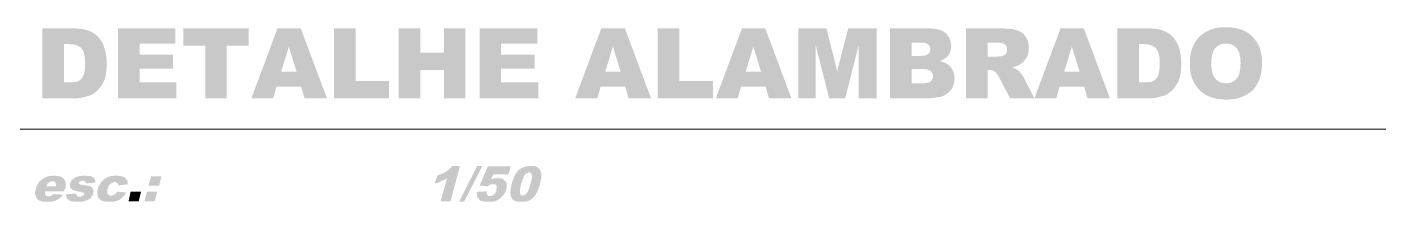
# Model space of a CAD drawing. Header units: millimetres. Extents: x 2928 to 3112, y 1220 to 1280.
# Drawn here: x 3053.01 to 3060.33, y 1258.41 to 1259.35 of the extents above; entities that cross this region are included whole.
import ezdxf

# ---------------------------------------------------------------- set-up
doc = ezdxf.new("R2010")
doc.units = ezdxf.units.MM

msp = doc.modelspace()

# ---------------------------------------------------------------- hatches: boundary and pattern name
at = {"true_color": 0x000007}
h = msp.add_hatch(color=7, dxfattribs=at)
edge = h.paths.add_edge_path()
edge.add_line((3053.09532, 1259.34222), (3053.26734, 1259.34222))
edge.add_spline(control_points=[(3053.26734, 1259.34222), (3053.30207, 1259.34222), (3053.32854, 1259.33726), (3053.35004, 1259.32733), (3053.35004, 1259.32733), (3053.37154, 1259.31906), (3053.38808, 1259.30583), (3053.40131, 1259.28929), (3053.40131, 1259.28929), (3053.4162, 1259.2711), (3053.42612, 1259.25125), (3053.43108, 1259.22809), (3053.43108, 1259.22809), (3053.4377, 1259.20494), (3053.44101, 1259.18178), (3053.44101, 1259.15532), (3053.44101, 1259.15532), (3053.44101, 1259.11562), (3053.43605, 1259.0842), (3053.42778, 1259.0627), (3053.42778, 1259.0627), (3053.41785, 1259.04119), (3053.40462, 1259.023), (3053.38973, 1259.00811), (3053.38973, 1259.00811), (3053.37319, 1258.99157), (3053.355, 1258.98165), (3053.33681, 1258.97834), (3053.33681, 1258.97834), (3053.312, 1258.97007), (3053.28884, 1258.96676), (3053.26734, 1258.96676)], knot_values=[0, 0, 0, 0, 0.03125, 0.03125, 0.03125, 0.03125, 0.0625, 0.0625, 0.0625, 0.0625, 0.09375, 0.09375, 0.09375, 0.09375, 0.125, 0.125, 0.125, 0.125, 0.15625, 0.15625, 0.15625, 0.15625, 0.1875, 0.1875, 0.1875, 0.1875, 0.21875, 0.21875, 0.21875, 0.21875, 1, 1, 1, 1], degree=3, periodic=0)
edge.add_line((3053.26734, 1258.96676), (3053.09532, 1258.96676))
edge.add_line((3053.09532, 1258.96676), (3053.09532, 1259.34222))
edge = h.paths.add_edge_path()
edge.add_line((3053.2111, 1259.25787), (3053.2111, 1259.05277))
edge.add_line((3053.2111, 1259.05277), (3053.24088, 1259.05277))
edge.add_spline(control_points=[(3053.24088, 1259.05277), (3053.26403, 1259.05277), (3053.28223, 1259.05443), (3053.29215, 1259.06104), (3053.29215, 1259.06104), (3053.30207, 1259.066), (3053.31034, 1259.07593), (3053.31531, 1259.08916), (3053.31531, 1259.08916), (3053.32192, 1259.10239), (3053.32523, 1259.12389), (3053.32523, 1259.15366), (3053.32523, 1259.15366), (3053.32523, 1259.19336), (3053.31861, 1259.21982), (3053.30538, 1259.23471), (3053.30538, 1259.23471), (3053.29215, 1259.2496), (3053.27065, 1259.25787), (3053.24088, 1259.25787)], knot_values=[0, 0, 0, 0, 0.05, 0.05, 0.05, 0.05, 0.1, 0.1, 0.1, 0.1, 0.15, 0.15, 0.15, 0.15, 0.2, 0.2, 0.2, 0.2, 1, 1, 1, 1], degree=3, periodic=0)
edge.add_line((3053.24088, 1259.25787), (3053.2111, 1259.25787))
h.paths.add_polyline_path([(3053.50221, 1259.34222), (3053.8115, 1259.34222), (3053.8115, 1259.26117), (3053.61798, 1259.26117), (3053.61798, 1259.20163), (3053.79827, 1259.20163), (3053.79827, 1259.12555), (3053.61798, 1259.12555), (3053.61798, 1259.05277), (3053.81646, 1259.05277), (3053.81646, 1258.96676), (3053.50221, 1258.96676)])
h.paths.add_polyline_path([(3053.85285, 1259.34222), (3054.20515, 1259.34222), (3054.20515, 1259.2496), (3054.08772, 1259.2496), (3054.08772, 1258.96676), (3053.97194, 1258.96676), (3053.97194, 1259.2496), (3053.85285, 1259.2496)])
h.paths.add_polyline_path([(3054.48798, 1259.02962), (3054.35566, 1259.02962), (3054.33747, 1258.96676), (3054.22004, 1258.96676), (3054.36063, 1259.34222), (3054.48633, 1259.34222), (3054.62692, 1258.96676), (3054.50618, 1258.96676)])
h.paths.add_polyline_path([(3054.46317, 1259.11066), (3054.42182, 1259.24463), (3054.38047, 1259.11066)])
h.paths.add_polyline_path([(3054.66496, 1259.34222), (3054.78074, 1259.34222), (3054.78074, 1259.05939), (3054.96102, 1259.05939), (3054.96102, 1258.96676), (3054.66496, 1258.96676)])
h.paths.add_polyline_path([(3055.01395, 1259.34222), (3055.12973, 1259.34222), (3055.12973, 1259.21155), (3055.25709, 1259.21155), (3055.25709, 1259.34222), (3055.37287, 1259.34222), (3055.37287, 1258.96676), (3055.25709, 1258.96676), (3055.25709, 1259.11893), (3055.12973, 1259.11893), (3055.12973, 1258.96676), (3055.01395, 1258.96676)])
h.paths.add_polyline_path([(3055.44895, 1259.34222), (3055.7599, 1259.34222), (3055.7599, 1259.26117), (3055.56473, 1259.26117), (3055.56473, 1259.20163), (3055.74501, 1259.20163), (3055.74501, 1259.12555), (3055.56473, 1259.12555), (3055.56473, 1259.05277), (3055.76486, 1259.05277), (3055.76486, 1258.96676), (3055.44895, 1258.96676)])
h.paths.add_polyline_path([(3056.23294, 1259.02962), (3056.10062, 1259.02962), (3056.08243, 1258.96676), (3055.96334, 1258.96676), (3056.10393, 1259.34222), (3056.23129, 1259.34222), (3056.37188, 1258.96676), (3056.25113, 1258.96676)])
h.paths.add_polyline_path([(3056.20813, 1259.11066), (3056.16678, 1259.24463), (3056.12543, 1259.11066)])
h.paths.add_polyline_path([(3056.40826, 1259.34222), (3056.52404, 1259.34222), (3056.52404, 1259.05939), (3056.70598, 1259.05939), (3056.70598, 1258.96676), (3056.40826, 1258.96676)])
h.paths.add_polyline_path([(3056.98881, 1259.02962), (3056.85649, 1259.02962), (3056.8383, 1258.96676), (3056.72087, 1258.96676), (3056.86146, 1259.34222), (3056.98716, 1259.34222), (3057.12775, 1258.96676), (3057.00701, 1258.96676)])
h.paths.add_polyline_path([(3056.964, 1259.11066), (3056.92265, 1259.24463), (3056.8813, 1259.11066)])
h.paths.add_polyline_path([(3057.16414, 1259.34222), (3057.3163, 1259.34222), (3057.37419, 1259.11397), (3057.43374, 1259.34222), (3057.5859, 1259.34222), (3057.5859, 1258.96676), (3057.48997, 1258.96676), (3057.48997, 1259.2529), (3057.4172, 1258.96676), (3057.33119, 1258.96676), (3057.25841, 1259.2529), (3057.25841, 1258.96676), (3057.16414, 1258.96676)])
edge = h.paths.add_edge_path()
edge.add_line((3057.65868, 1259.34222), (3057.87535, 1259.34222))
edge.add_spline(control_points=[(3057.87535, 1259.34222), (3057.91174, 1259.34222), (3057.93986, 1259.3323), (3057.9597, 1259.31576), (3057.9597, 1259.31576), (3057.9779, 1259.29756), (3057.98782, 1259.27441), (3057.98782, 1259.24794), (3057.98782, 1259.24794), (3057.98782, 1259.22644), (3057.98121, 1259.20825), (3057.96797, 1259.19171), (3057.96797, 1259.19171), (3057.95805, 1259.18178), (3057.94482, 1259.17351), (3057.92662, 1259.1669), (3057.92662, 1259.1669), (3057.95474, 1259.16028), (3057.97459, 1259.1487), (3057.98617, 1259.13382), (3057.98617, 1259.13382), (3057.9994, 1259.11728), (3058.00602, 1259.09743), (3058.00602, 1259.07427), (3058.00602, 1259.07427), (3058.00602, 1259.05443), (3058.00105, 1259.03623), (3057.99278, 1259.02135), (3057.99278, 1259.02135), (3057.98286, 1259.00646), (3057.97128, 1258.99323), (3057.95474, 1258.98496), (3057.95474, 1258.98496), (3057.94482, 1258.97834), (3057.92993, 1258.97503), (3057.91174, 1258.97173), (3057.91174, 1258.97173), (3057.88527, 1258.96842), (3057.86708, 1258.96676), (3057.85881, 1258.96676)], knot_values=[0, 0, 0, 0, 0.025, 0.025, 0.025, 0.025, 0.05, 0.05, 0.05, 0.05, 0.075, 0.075, 0.075, 0.075, 0.1, 0.1, 0.1, 0.1, 0.125, 0.125, 0.125, 0.125, 0.15, 0.15, 0.15, 0.15, 0.175, 0.175, 0.175, 0.175, 0.2, 0.2, 0.2, 0.2, 0.225, 0.225, 0.225, 0.225, 1, 1, 1, 1], degree=3, periodic=0)
edge.add_line((3057.85881, 1258.96676), (3057.65868, 1258.96676))
edge.add_line((3057.65868, 1258.96676), (3057.65868, 1259.34222))
edge = h.paths.add_edge_path()
edge.add_line((3057.77611, 1259.19501), (3057.82573, 1259.19501))
edge.add_spline(control_points=[(3057.82573, 1259.19501), (3057.84393, 1259.19501), (3057.85716, 1259.19832), (3057.86377, 1259.20494), (3057.86377, 1259.20494), (3057.87204, 1259.2099), (3057.87535, 1259.21982), (3057.87535, 1259.2314), (3057.87535, 1259.2314), (3057.87535, 1259.24298), (3057.87204, 1259.25125), (3057.86377, 1259.25621), (3057.86377, 1259.25621), (3057.85716, 1259.26283), (3057.84558, 1259.26614), (3057.82739, 1259.26614)], knot_values=[0, 0, 0, 0, 0.0625, 0.0625, 0.0625, 0.0625, 0.125, 0.125, 0.125, 0.125, 0.1875, 0.1875, 0.1875, 0.1875, 1, 1, 1, 1], degree=3, periodic=0)
edge.add_line((3057.82739, 1259.26614), (3057.77611, 1259.26614))
edge.add_line((3057.77611, 1259.26614), (3057.77611, 1259.19501))
edge = h.paths.add_edge_path()
edge.add_line((3057.77611, 1259.04781), (3057.83566, 1259.04781))
edge.add_spline(control_points=[(3057.83566, 1259.04781), (3057.8555, 1259.04781), (3057.86873, 1259.05112), (3057.877, 1259.05773), (3057.877, 1259.05773), (3057.88527, 1259.066), (3057.89024, 1259.07427), (3057.89024, 1259.0875), (3057.89024, 1259.0875), (3057.89024, 1259.09743), (3057.88527, 1259.10735), (3057.877, 1259.11397), (3057.877, 1259.11397), (3057.86873, 1259.12058), (3057.8555, 1259.12389), (3057.83566, 1259.12389)], knot_values=[0, 0, 0, 0, 0.0625, 0.0625, 0.0625, 0.0625, 0.125, 0.125, 0.125, 0.125, 0.1875, 0.1875, 0.1875, 0.1875, 1, 1, 1, 1], degree=3, periodic=0)
edge.add_line((3057.83566, 1259.12389), (3057.77611, 1259.12389))
edge.add_line((3057.77611, 1259.12389), (3057.77611, 1259.04781))
edge = h.paths.add_edge_path()
edge.add_line((3058.06721, 1258.96676), (3058.06721, 1259.34222))
edge.add_line((3058.06721, 1259.34222), (3058.26073, 1259.34222))
edge.add_spline(control_points=[(3058.26073, 1259.34222), (3058.29712, 1259.34222), (3058.32358, 1259.33891), (3058.34343, 1259.3323), (3058.34343, 1259.3323), (3058.36162, 1259.32733), (3058.37651, 1259.31576), (3058.38809, 1259.29922), (3058.38809, 1259.29922), (3058.39967, 1259.28268), (3058.40628, 1259.26117), (3058.40628, 1259.23802), (3058.40628, 1259.23802), (3058.40628, 1259.21652), (3058.40132, 1259.19998), (3058.39305, 1259.18344), (3058.39305, 1259.18344), (3058.38313, 1259.16855), (3058.37155, 1259.15697), (3058.35666, 1259.14705), (3058.35666, 1259.14705), (3058.34674, 1259.14209), (3058.33185, 1259.13712), (3058.31531, 1259.13216), (3058.31531, 1259.13216), (3058.32854, 1259.12885), (3058.33847, 1259.12389), (3058.34508, 1259.11893), (3058.34508, 1259.11893), (3058.35005, 1259.11562), (3058.35666, 1259.10901), (3058.36493, 1259.09908), (3058.36493, 1259.09908), (3058.37155, 1259.08916), (3058.37816, 1259.08089), (3058.37982, 1259.07593)], knot_values=[0, 0, 0, 0, 0.0277778, 0.0277778, 0.0277778, 0.0277778, 0.0555556, 0.0555556, 0.0555556, 0.0555556, 0.0833333, 0.0833333, 0.0833333, 0.0833333, 0.1111111, 0.1111111, 0.1111111, 0.1111111, 0.1388889, 0.1388889, 0.1388889, 0.1388889, 0.1666667, 0.1666667, 0.1666667, 0.1666667, 0.1944444, 0.1944444, 0.1944444, 0.1944444, 0.2222222, 0.2222222, 0.2222222, 0.2222222, 1, 1, 1, 1], degree=3, periodic=0)
edge.add_line((3058.37982, 1259.07593), (3058.43605, 1258.96676))
edge.add_line((3058.43605, 1258.96676), (3058.30539, 1258.96676))
edge.add_line((3058.30539, 1258.96676), (3058.24419, 1259.08254))
edge.add_spline(control_points=[(3058.24419, 1259.08254), (3058.23592, 1259.09743), (3058.2293, 1259.1057), (3058.22269, 1259.11066), (3058.22269, 1259.11066), (3058.21442, 1259.11728), (3058.20449, 1259.11893), (3058.19457, 1259.11893)], knot_values=[0, 0, 0, 0, 0.125, 0.125, 0.125, 0.125, 1, 1, 1, 1], degree=3, periodic=0)
edge.add_line((3058.19457, 1259.11893), (3058.18465, 1259.11893))
edge.add_line((3058.18465, 1259.11893), (3058.18465, 1258.96676))
edge.add_line((3058.18465, 1258.96676), (3058.06721, 1258.96676))
edge = h.paths.add_edge_path()
edge.add_line((3058.18465, 1259.19005), (3058.23261, 1259.19005))
edge.add_spline(control_points=[(3058.23261, 1259.19005), (3058.23757, 1259.19005), (3058.24915, 1259.19171), (3058.26404, 1259.19501), (3058.26404, 1259.19501), (3058.27065, 1259.19667), (3058.27727, 1259.19998), (3058.28223, 1259.20659), (3058.28223, 1259.20659), (3058.28719, 1259.21321), (3058.28885, 1259.21982), (3058.28885, 1259.22809), (3058.28885, 1259.22809), (3058.28885, 1259.24133), (3058.28554, 1259.2496), (3058.27892, 1259.25621), (3058.27892, 1259.25621), (3058.27065, 1259.26283), (3058.25577, 1259.26614), (3058.23427, 1259.26614)], knot_values=[0, 0, 0, 0, 0.05, 0.05, 0.05, 0.05, 0.1, 0.1, 0.1, 0.1, 0.15, 0.15, 0.15, 0.15, 0.2, 0.2, 0.2, 0.2, 1, 1, 1, 1], degree=3, periodic=0)
edge.add_line((3058.23427, 1259.26614), (3058.18465, 1259.26614))
edge.add_line((3058.18465, 1259.26614), (3058.18465, 1259.19005))
h.paths.add_polyline_path([(3058.704, 1259.02962), (3058.57168, 1259.02962), (3058.55349, 1258.96676), (3058.43605, 1258.96676), (3058.57664, 1259.34222), (3058.70235, 1259.34222), (3058.84293, 1258.96676), (3058.72219, 1258.96676)])
h.paths.add_polyline_path([(3058.67919, 1259.11066), (3058.63784, 1259.24463), (3058.59649, 1259.11066)])
edge = h.paths.add_edge_path()
edge.add_line((3058.88263, 1259.34222), (3059.05464, 1259.34222))
edge.add_spline(control_points=[(3059.05464, 1259.34222), (3059.08772, 1259.34222), (3059.11584, 1259.33726), (3059.13569, 1259.32733), (3059.13569, 1259.32733), (3059.15719, 1259.31906), (3059.17373, 1259.30583), (3059.18862, 1259.28929), (3059.18862, 1259.28929), (3059.20185, 1259.2711), (3059.21177, 1259.25125), (3059.21839, 1259.22809), (3059.21839, 1259.22809), (3059.22335, 1259.20494), (3059.22666, 1259.18178), (3059.22666, 1259.15532), (3059.22666, 1259.15532), (3059.22666, 1259.11562), (3059.2217, 1259.0842), (3059.21343, 1259.0627), (3059.21343, 1259.0627), (3059.2035, 1259.04119), (3059.19193, 1259.023), (3059.17539, 1259.00811), (3059.17539, 1259.00811), (3059.15885, 1258.99157), (3059.14231, 1258.98165), (3059.12246, 1258.97834), (3059.12246, 1258.97834), (3059.09765, 1258.97007), (3059.07449, 1258.96676), (3059.05464, 1258.96676)], knot_values=[0, 0, 0, 0, 0.03125, 0.03125, 0.03125, 0.03125, 0.0625, 0.0625, 0.0625, 0.0625, 0.09375, 0.09375, 0.09375, 0.09375, 0.125, 0.125, 0.125, 0.125, 0.15625, 0.15625, 0.15625, 0.15625, 0.1875, 0.1875, 0.1875, 0.1875, 0.21875, 0.21875, 0.21875, 0.21875, 1, 1, 1, 1], degree=3, periodic=0)
edge.add_line((3059.05464, 1258.96676), (3058.88263, 1258.96676))
edge.add_line((3058.88263, 1258.96676), (3058.88263, 1259.34222))
edge = h.paths.add_edge_path()
edge.add_line((3058.99841, 1259.25787), (3058.99841, 1259.05277))
edge.add_line((3058.99841, 1259.05277), (3059.02653, 1259.05277))
edge.add_spline(control_points=[(3059.02653, 1259.05277), (3059.04968, 1259.05277), (3059.06788, 1259.05443), (3059.0778, 1259.06104), (3059.0778, 1259.06104), (3059.08772, 1259.066), (3059.09599, 1259.07593), (3059.10261, 1259.08916), (3059.10261, 1259.08916), (3059.10757, 1259.10239), (3059.11088, 1259.12389), (3059.11088, 1259.15366), (3059.11088, 1259.15366), (3059.11088, 1259.19336), (3059.10426, 1259.21982), (3059.09103, 1259.23471), (3059.09103, 1259.23471), (3059.0778, 1259.2496), (3059.0563, 1259.25787), (3059.02653, 1259.25787)], knot_values=[0, 0, 0, 0, 0.05, 0.05, 0.05, 0.05, 0.1, 0.1, 0.1, 0.1, 0.15, 0.15, 0.15, 0.15, 0.2, 0.2, 0.2, 0.2, 1, 1, 1, 1], degree=3, periodic=0)
edge.add_line((3059.02653, 1259.25787), (3058.99841, 1259.25787))
edge = h.paths.add_edge_path()
edge.add_spline(control_points=[(3059.27297, 1259.15366), (3059.27297, 1259.21486), (3059.28951, 1259.26283), (3059.32424, 1259.29756), (3059.32424, 1259.29756), (3059.35898, 1259.33064), (3059.40529, 1259.34884), (3059.46649, 1259.34884), (3059.46649, 1259.34884), (3059.52934, 1259.34884), (3059.5773, 1259.3323), (3059.61038, 1259.29756), (3059.61038, 1259.29756), (3059.64512, 1259.26448), (3059.66166, 1259.21817), (3059.66166, 1259.15697), (3059.66166, 1259.15697), (3059.66166, 1259.11397), (3059.65339, 1259.07758), (3059.6385, 1259.04946), (3059.6385, 1259.04946), (3059.62527, 1259.02135), (3059.60377, 1258.99984), (3059.57565, 1258.98496), (3059.57565, 1258.98496), (3059.54753, 1258.96842), (3059.5128, 1258.96015), (3059.47145, 1258.96015), (3059.47145, 1258.96015), (3059.42845, 1258.96015), (3059.39371, 1258.96842), (3059.36559, 1258.98165), (3059.36559, 1258.98165), (3059.33913, 1258.99488), (3059.31597, 1259.01638), (3059.29943, 1259.0445), (3059.29943, 1259.0445), (3059.28124, 1259.07427), (3059.27297, 1259.11066), (3059.27297, 1259.15366)], knot_values=[0, 0, 0, 0, 0.025, 0.025, 0.025, 0.025, 0.05, 0.05, 0.05, 0.05, 0.075, 0.075, 0.075, 0.075, 0.1, 0.1, 0.1, 0.1, 0.125, 0.125, 0.125, 0.125, 0.15, 0.15, 0.15, 0.15, 0.175, 0.175, 0.175, 0.175, 0.2, 0.2, 0.2, 0.2, 0.225, 0.225, 0.225, 0.225, 1, 1, 1, 1], degree=3, periodic=0)
edge = h.paths.add_edge_path()
edge.add_spline(control_points=[(3059.38875, 1259.15366), (3059.38875, 1259.11562), (3059.39537, 1259.08916), (3059.41025, 1259.07262), (3059.41025, 1259.07262), (3059.42348, 1259.05608), (3059.44333, 1259.04781), (3059.46814, 1259.04781), (3059.46814, 1259.04781), (3059.49295, 1259.04781), (3059.51115, 1259.05608), (3059.52438, 1259.07262), (3059.52438, 1259.07262), (3059.53926, 1259.0875), (3059.54588, 1259.11728), (3059.54588, 1259.15863), (3059.54588, 1259.15863), (3059.54588, 1259.19501), (3059.53926, 1259.21982), (3059.52438, 1259.23636), (3059.52438, 1259.23636), (3059.50949, 1259.2529), (3059.4913, 1259.26117), (3059.46649, 1259.26117), (3059.46649, 1259.26117), (3059.44333, 1259.26117), (3059.42348, 1259.2529), (3059.41025, 1259.23636), (3059.41025, 1259.23636), (3059.39537, 1259.21982), (3059.38875, 1259.19171), (3059.38875, 1259.15366)], knot_values=[0, 0, 0, 0, 0.03125, 0.03125, 0.03125, 0.03125, 0.0625, 0.0625, 0.0625, 0.0625, 0.09375, 0.09375, 0.09375, 0.09375, 0.125, 0.125, 0.125, 0.125, 0.15625, 0.15625, 0.15625, 0.15625, 0.1875, 0.1875, 0.1875, 0.1875, 0.21875, 0.21875, 0.21875, 0.21875, 1, 1, 1, 1], degree=3, periodic=0)
for points in [[(3055.34309, 1258.60289), (3055.29182, 1258.41268), (3055.23889, 1258.41268), (3055.27363, 1258.53673), (3055.27032, 1258.53507), (3055.26867, 1258.53342), (3055.2637, 1258.53342), (3055.26205, 1258.53176), (3055.2604, 1258.52846), (3055.25874, 1258.52846), (3055.25378, 1258.5268), (3055.25213, 1258.52515), (3055.24882, 1258.52515), (3055.24716, 1258.52349), (3055.24551, 1258.52349), (3055.2422, 1258.52515), (3055.24055, 1258.52019), (3055.23889, 1258.52019), (3055.23724, 1258.51853), (3055.23393, 1258.51853), (3055.23228, 1258.51688), (3055.23062, 1258.51688), (3055.22566, 1258.51357), (3055.22401, 1258.51357), (3055.22235, 1258.51357), (3055.21739, 1258.51192), (3055.21574, 1258.51192), (3055.21078, 1258.51026), (3055.20747, 1258.51357), (3055.22235, 1258.55161), (3055.22566, 1258.55492), (3055.22897, 1258.55492), (3055.23228, 1258.55657), (3055.23393, 1258.55657), (3055.23889, 1258.55823), (3055.24055, 1258.55823), (3055.24386, 1258.56154), (3055.24551, 1258.56154), (3055.24882, 1258.56319), (3055.25213, 1258.56319), (3055.25378, 1258.56484), (3055.25543, 1258.5665), (3055.25874, 1258.5665), (3055.26205, 1258.56981), (3055.2637, 1258.56981), (3055.26701, 1258.57146), (3055.26867, 1258.57311), (3055.26536, 1258.57642), (3055.27363, 1258.57642), (3055.27528, 1258.57808), (3055.27694, 1258.57973), (3055.27859, 1258.57973), (3055.2819, 1258.58138), (3055.28355, 1258.58469), (3055.28521, 1258.58635), (3055.28686, 1258.588), (3055.29017, 1258.58965), (3055.29182, 1258.59296), (3055.29348, 1258.59462), (3055.29678, 1258.59627), (3055.29844, 1258.59958), (3055.30009, 1258.60123), (3055.30009, 1258.60289)], [(3055.43572, 1258.60289), (3055.46384, 1258.60289), (3055.3646, 1258.41102), (3055.33813, 1258.41102)], [(3055.49361, 1258.60123), (3055.616, 1258.60123), (3055.60442, 1258.55823), (3055.52338, 1258.55823), (3055.51015, 1258.53176), (3055.5118, 1258.53176), (3055.51346, 1258.53342), (3055.51842, 1258.53342), (3055.52007, 1258.53507), (3055.52338, 1258.53507), (3055.52669, 1258.53507), (3055.52834, 1258.53673), (3055.52503, 1258.54003), (3055.53165, 1258.53673), (3055.5333, 1258.53673), (3055.53827, 1258.53673), (3055.53992, 1258.53673), (3055.54157, 1258.53673), (3055.54323, 1258.54003), (3055.54654, 1258.54003), (3055.54819, 1258.54003), (3055.5515, 1258.53673), (3055.55481, 1258.53673), (3055.55646, 1258.53673), (3055.55811, 1258.53673), (3055.56142, 1258.53673), (3055.56473, 1258.53673), (3055.56638, 1258.53507), (3055.56969, 1258.53507), (3055.57135, 1258.53342), (3055.573, 1258.53342), (3055.57631, 1258.53342), (3055.57631, 1258.53176), (3055.57796, 1258.52846), (3055.57962, 1258.52846), (3055.58127, 1258.5268), (3055.58458, 1258.52515), (3055.58127, 1258.52846), (3055.58623, 1258.52349), (3055.58292, 1258.52515), (3055.58789, 1258.52019), (3055.59119, 1258.51853), (3055.59119, 1258.51688), (3055.59285, 1258.51357), (3055.59285, 1258.51192), (3055.59285, 1258.51026), (3055.5945, 1258.50861), (3055.5945, 1258.5053), (3055.5945, 1258.50365), (3055.5945, 1258.50199), (3055.5945, 1258.49869), (3055.5945, 1258.49538), (3055.5945, 1258.49372), (3055.5945, 1258.49042), (3055.5945, 1258.48876), (3055.5945, 1258.48711), (3055.5945, 1258.48215), (3055.59285, 1258.48049), (3055.59285, 1258.47884), (3055.59285, 1258.47553), (3055.59119, 1258.47388), (3055.59119, 1258.47222), (3055.59119, 1258.46726), (3055.58789, 1258.46561), (3055.58789, 1258.46395), (3055.58623, 1258.46064), (3055.58458, 1258.45899), (3055.58458, 1258.45734), (3055.58127, 1258.45237), (3055.57962, 1258.45072), (3055.57796, 1258.44907), (3055.57631, 1258.44576), (3055.57631, 1258.4441), (3055.573, 1258.44741), (3055.573, 1258.44245), (3055.57135, 1258.4408), (3055.56969, 1258.43749), (3055.56638, 1258.43583), (3055.56473, 1258.43418), (3055.56308, 1258.43087), (3055.56142, 1258.42922), (3055.55811, 1258.42756), (3055.55481, 1258.42591), (3055.5515, 1258.42591), (3055.54984, 1258.4226), (3055.54819, 1258.42095), (3055.54654, 1258.41929), (3055.54323, 1258.41929), (3055.54157, 1258.41929), (3055.53992, 1258.41764), (3055.53827, 1258.41764), (3055.53496, 1258.41433), (3055.5333, 1258.41433), (3055.53165, 1258.41433), (3055.52669, 1258.41268), (3055.52503, 1258.41268), (3055.52338, 1258.41268), (3055.52007, 1258.41102), (3055.51842, 1258.41102), (3055.51346, 1258.41102), (3055.5118, 1258.41102), (3055.51015, 1258.41102), (3055.50519, 1258.41102), (3055.50353, 1258.41102), (3055.49857, 1258.41102), (3055.49692, 1258.41102), (3055.49526, 1258.41102), (3055.4903, 1258.41102), (3055.48865, 1258.41102), (3055.48699, 1258.41102), (3055.48203, 1258.41102), (3055.48038, 1258.41102), (3055.47872, 1258.41102), (3055.47541, 1258.41102), (3055.47376, 1258.41102), (3055.47211, 1258.41268), (3055.47045, 1258.41268), (3055.46714, 1258.41268), (3055.46384, 1258.41599), (3055.46384, 1258.41433), (3055.46053, 1258.41433), (3055.45887, 1258.41433), (3055.45722, 1258.41764), (3055.45557, 1258.41764), (3055.45226, 1258.41929), (3055.4506, 1258.42095), (3055.4473, 1258.42426), (3055.44895, 1258.4226), (3055.44564, 1258.4226), (3055.44399, 1258.42591), (3055.44399, 1258.42756), (3055.44233, 1258.42922), (3055.44068, 1258.43087), (3055.43737, 1258.43418), (3055.43737, 1258.43583), (3055.43572, 1258.43749), (3055.43572, 1258.4408), (3055.43572, 1258.44245), (3055.43572, 1258.4441), (3055.43406, 1258.44576), (3055.43406, 1258.44907), (3055.43406, 1258.45072), (3055.43406, 1258.45237), (3055.43406, 1258.45568), (3055.43241, 1258.45734), (3055.43241, 1258.46064), (3055.4291, 1258.46395), (3055.48699, 1258.46726), (3055.48699, 1258.46395), (3055.48699, 1258.46064), (3055.48699, 1258.45899), (3055.48699, 1258.45734), (3055.48699, 1258.45568), (3055.48865, 1258.45237), (3055.48865, 1258.45072), (3055.4903, 1258.44907), (3055.48699, 1258.45237), (3055.49361, 1258.44576), (3055.49361, 1258.4441), (3055.49526, 1258.4441), (3055.49692, 1258.44245), (3055.49857, 1258.44245), (3055.50188, 1258.44245), (3055.50519, 1258.44245), (3055.50188, 1258.44576), (3055.50849, 1258.44245), (3055.51015, 1258.44245), (3055.51346, 1258.44245), (3055.51676, 1258.4441), (3055.51842, 1258.4441), (3055.52007, 1258.44576), (3055.52338, 1258.44576), (3055.52503, 1258.44907), (3055.52173, 1258.45237), (3055.52669, 1258.45072), (3055.52834, 1258.45237), (3055.53165, 1258.45568), (3055.5333, 1258.45734), (3055.5333, 1258.45899), (3055.53496, 1258.46064), (3055.53496, 1258.46561), (3055.53827, 1258.46726), (3055.53827, 1258.47057), (3055.53992, 1258.47388), (3055.53661, 1258.47718), (3055.53992, 1258.47884), (3055.54157, 1258.48049), (3055.54157, 1258.48215), (3055.54157, 1258.48711), (3055.54157, 1258.48876), (3055.54157, 1258.49042), (3055.54157, 1258.49372), (3055.53992, 1258.49538), (3055.53992, 1258.49703), (3055.53661, 1258.50034), (3055.53992, 1258.49869), (3055.53827, 1258.49869), (3055.53496, 1258.50199), (3055.5333, 1258.50365), (3055.53, 1258.50696), (3055.53165, 1258.5053), (3055.52669, 1258.5053), (3055.52503, 1258.5053), (3055.52338, 1258.5053), (3055.52007, 1258.50861), (3055.51842, 1258.5053), (3055.51676, 1258.5053), (3055.51346, 1258.5053), (3055.5118, 1258.5053), (3055.50849, 1258.50365), (3055.50519, 1258.50365), (3055.50353, 1258.50199), (3055.50188, 1258.49869), (3055.49857, 1258.49869), (3055.49692, 1258.49703), (3055.49526, 1258.49538), (3055.49361, 1258.49372), (3055.44895, 1258.49869)], [(3053.22268, 1258.45072), (3053.27561, 1258.45568), (3053.27561, 1258.45237), (3053.27561, 1258.45072), (3053.27892, 1258.44907), (3053.27892, 1258.44576), (3053.28057, 1258.4441), (3053.28057, 1258.44245), (3053.27726, 1258.44576), (3053.28223, 1258.4408), (3053.28553, 1258.4408), (3053.28719, 1258.4408), (3053.28884, 1258.43749), (3053.2938, 1258.43749), (3053.29546, 1258.43749), (3053.29215, 1258.4408), (3053.30042, 1258.43749), (3053.30207, 1258.43749), (3053.30373, 1258.4408), (3053.30869, 1258.4408), (3053.31034, 1258.4408), (3053.312, 1258.44245), (3053.30869, 1258.44576), (3053.31696, 1258.4441), (3053.31861, 1258.44576), (3053.31861, 1258.44907), (3053.32027, 1258.45072), (3053.32027, 1258.45237), (3053.32027, 1258.45568), (3053.31861, 1258.45734), (3053.31696, 1258.45899), (3053.31365, 1258.4623), (3053.31531, 1258.45899), (3053.31531, 1258.46064), (3053.312, 1258.46064), (3053.31034, 1258.46064), (3053.30869, 1258.46395), (3053.30538, 1258.46395), (3053.30207, 1258.46395), (3053.30042, 1258.46561), (3053.29546, 1258.46561), (3053.2905, 1258.46561), (3053.28884, 1258.46561), (3053.28553, 1258.46726), (3053.28223, 1258.46726), (3053.28057, 1258.46726), (3053.27561, 1258.47057), (3053.27396, 1258.47057), (3053.2723, 1258.47057), (3053.27065, 1258.47057), (3053.26734, 1258.47222), (3053.26569, 1258.47222), (3053.26403, 1258.47222), (3053.26072, 1258.47553), (3053.26238, 1258.47388), (3053.25907, 1258.47388), (3053.25742, 1258.47388), (3053.25742, 1258.47553), (3053.25576, 1258.47884), (3053.25245, 1258.47884), (3053.2508, 1258.48049), (3053.24915, 1258.48215), (3053.24915, 1258.4838), (3053.24749, 1258.48711), (3053.24418, 1258.49042), (3053.24418, 1258.48876), (3053.24418, 1258.49042), (3053.24418, 1258.49372), (3053.24418, 1258.49703), (3053.24253, 1258.49869), (3053.24253, 1258.50199), (3053.24418, 1258.50365), (3053.24418, 1258.5053), (3053.24418, 1258.50861), (3053.24418, 1258.51026), (3053.24418, 1258.51192), (3053.24749, 1258.51357), (3053.24749, 1258.51688), (3053.24915, 1258.52019), (3053.2508, 1258.52349), (3053.2508, 1258.52515), (3053.25245, 1258.5268), (3053.25576, 1258.52846), (3053.25742, 1258.53176), (3053.25907, 1258.53342), (3053.26238, 1258.53342), (3053.26403, 1258.53507), (3053.26569, 1258.53673), (3053.26734, 1258.54003), (3053.27065, 1258.54003), (3053.2723, 1258.54169), (3053.27396, 1258.54334), (3053.27892, 1258.54334), (3053.28057, 1258.54665), (3053.28223, 1258.54665), (3053.28553, 1258.54665), (3053.28719, 1258.5483), (3053.28884, 1258.5483), (3053.2905, 1258.5483), (3053.2938, 1258.5483), (3053.29546, 1258.54996), (3053.29711, 1258.54996), (3053.30207, 1258.54996), (3053.30373, 1258.54996), (3053.30538, 1258.54996), (3053.30869, 1258.54996), (3053.312, 1258.55161), (3053.31531, 1258.55161), (3053.31861, 1258.55161), (3053.32027, 1258.55161), (3053.32357, 1258.55161), (3053.32523, 1258.55161), (3053.32854, 1258.55161), (3053.33184, 1258.55161), (3053.33515, 1258.54996), (3053.33846, 1258.54996), (3053.34011, 1258.54996), (3053.34342, 1258.54996), (3053.34673, 1258.54996), (3053.34838, 1258.54996), (3053.35004, 1258.54996), (3053.35335, 1258.54996), (3053.355, 1258.5483), (3053.35169, 1258.55161), (3053.35665, 1258.5483), (3053.35831, 1258.54665), (3053.36162, 1258.54665), (3053.36327, 1258.54334), (3053.36492, 1258.54334), (3053.36823, 1258.54169), (3053.36989, 1258.54169), (3053.37154, 1258.54003), (3053.37154, 1258.53673), (3053.37319, 1258.53507), (3053.36989, 1258.53838), (3053.3765, 1258.53342), (3053.3765, 1258.53176), (3053.37816, 1258.52846), (3053.37816, 1258.5268), (3053.37816, 1258.52515), (3053.37981, 1258.52349), (3053.37981, 1258.51853), (3053.37981, 1258.51688), (3053.37981, 1258.51357), (3053.32854, 1258.51026), (3053.32854, 1258.51192), (3053.32854, 1258.51688), (3053.32688, 1258.51853), (3053.32357, 1258.52184), (3053.32523, 1258.52019), (3053.32192, 1258.52349), (3053.32357, 1258.52349), (3053.32027, 1258.52349), (3053.31696, 1258.52349), (3053.31531, 1258.52515), (3053.312, 1258.52515), (3053.30869, 1258.52846), (3053.30869, 1258.52515), (3053.30538, 1258.52349), (3053.30373, 1258.52349), (3053.30207, 1258.52349), (3053.30042, 1258.52019), (3053.29711, 1258.52019), (3053.29546, 1258.51853), (3053.2938, 1258.51688), (3053.2938, 1258.51357), (3053.2905, 1258.51688), (3053.2905, 1258.51026), (3053.2938, 1258.50861), (3053.2905, 1258.51026), (3053.29546, 1258.5053), (3053.29711, 1258.5053), (3053.29711, 1258.50365), (3053.30042, 1258.50365), (3053.30207, 1258.50365), (3053.30373, 1258.50365), (3053.30869, 1258.50199), (3053.31034, 1258.50199), (3053.31531, 1258.50199), (3053.31696, 1258.50199), (3053.32027, 1258.50199), (3053.32357, 1258.49869), (3053.32523, 1258.49869), (3053.32854, 1258.49869), (3053.33184, 1258.49869), (3053.3335, 1258.49869), (3053.33846, 1258.49703), (3053.34011, 1258.49703), (3053.34177, 1258.49703), (3053.34342, 1258.49703), (3053.34673, 1258.49538), (3053.34838, 1258.49538), (3053.35004, 1258.49538), (3053.35004, 1258.49372), (3053.35335, 1258.49372), (3053.35004, 1258.49703), (3053.355, 1258.49042), (3053.35665, 1258.49042), (3053.35831, 1258.48876), (3053.36162, 1258.48876), (3053.36327, 1258.48711), (3053.36327, 1258.4838), (3053.36492, 1258.48215), (3053.36823, 1258.48049), (3053.36492, 1258.4838), (3053.36823, 1258.47884), (3053.36989, 1258.47553), (3053.36989, 1258.47388), (3053.36989, 1258.47222), (3053.36989, 1258.47057), (3053.37154, 1258.46561), (3053.36989, 1258.46395), (3053.36989, 1258.46064), (3053.36989, 1258.45899), (3053.36989, 1258.45734), (3053.36989, 1258.45568), (3053.36823, 1258.45237), (3053.36823, 1258.44907), (3053.36492, 1258.44576), (3053.36327, 1258.4441), (3053.36327, 1258.44245), (3053.36162, 1258.4408), (3053.35831, 1258.43749), (3053.35665, 1258.43583), (3053.35665, 1258.43418), (3053.355, 1258.43087), (3053.35335, 1258.42922), (3053.35004, 1258.42756), (3053.34838, 1258.42756), (3053.34673, 1258.42591), (3053.34342, 1258.4226), (3053.34011, 1258.42095), (3053.33846, 1258.42095), (3053.33515, 1258.41929), (3053.3335, 1258.41764), (3053.32854, 1258.41764), (3053.32688, 1258.41929), (3053.32688, 1258.41433), (3053.32523, 1258.41433), (3053.32357, 1258.41433), (3053.32027, 1258.41268), (3053.31861, 1258.41268), (3053.31531, 1258.41268), (3053.312, 1258.41268), (3053.31034, 1258.41102), (3053.30869, 1258.41102), (3053.30373, 1258.41102), (3053.30207, 1258.41102), (3053.30042, 1258.41102), (3053.29546, 1258.41102), (3053.2938, 1258.41102), (3053.28884, 1258.41102), (3053.28719, 1258.41102), (3053.28553, 1258.41102), (3053.28223, 1258.41102), (3053.27892, 1258.41102), (3053.27561, 1258.41102), (3053.2723, 1258.41102), (3053.27065, 1258.41102), (3053.26569, 1258.41102), (3053.26403, 1258.41102), (3053.26238, 1258.41102), (3053.25907, 1258.41268), (3053.25576, 1258.41268), (3053.25245, 1258.41268), (3053.2508, 1258.41268), (3053.24915, 1258.41433), (3053.24749, 1258.41433), (3053.24418, 1258.41433), (3053.24253, 1258.41764), (3053.23922, 1258.41929), (3053.24088, 1258.41764), (3053.23757, 1258.41929), (3053.23591, 1258.41929), (3053.23591, 1258.42095), (3053.23261, 1258.42426), (3053.23426, 1258.42095), (3053.23261, 1258.4226), (3053.2293, 1258.42591), (3053.2293, 1258.42756), (3053.22764, 1258.42922), (3053.22434, 1258.43253), (3053.22599, 1258.43087), (3053.22599, 1258.43418), (3053.22599, 1258.43583), (3053.22268, 1258.4408), (3053.22268, 1258.44245), (3053.22268, 1258.4441), (3053.22268, 1258.44576), (3053.22268, 1258.44907), (3053.22268, 1258.45072), (3053.22103, 1258.45403)], [(3053.4989, 1258.46561), (3053.54521, 1258.46064), (3053.54521, 1258.45734), (3053.54356, 1258.45568), (3053.54025, 1258.45237), (3053.53859, 1258.45072), (3053.53694, 1258.44907), (3053.53694, 1258.44576), (3053.53529, 1258.44245), (3053.53198, 1258.4408), (3053.53032, 1258.43749), (3053.52867, 1258.43583), (3053.52702, 1258.43418), (3053.52371, 1258.43418), (3053.52205, 1258.43087), (3053.5204, 1258.42922), (3053.51709, 1258.42756), (3053.51544, 1258.42591), (3053.51378, 1258.42591), (3053.51213, 1258.4226), (3053.50882, 1258.42095), (3053.50717, 1258.42095), (3053.50221, 1258.41929), (3053.50055, 1258.41764), (3053.4989, 1258.41764), (3053.49724, 1258.41764), (3053.49394, 1258.41433), (3053.49228, 1258.41433), (3053.49063, 1258.41433), (3053.48732, 1258.41268), (3053.48401, 1258.41268), (3053.48236, 1258.41268), (3053.47905, 1258.41102), (3053.4774, 1258.41102), (3053.47409, 1258.41102), (3053.47078, 1258.41102), (3053.46913, 1258.41102), (3053.46416, 1258.41102), (3053.46251, 1258.41102), (3053.46086, 1258.41102), (3053.4592, 1258.41102), (3053.45424, 1258.41102), (3053.45259, 1258.41102), (3053.44928, 1258.41102), (3053.44597, 1258.41102), (3053.44432, 1258.41102), (3053.44101, 1258.41102), (3053.4377, 1258.41102), (3053.43439, 1258.41102), (3053.43274, 1258.41102), (3053.43108, 1258.41268), (3053.42943, 1258.41268), (3053.42612, 1258.41268), (3053.42447, 1258.41268), (3053.42281, 1258.41433), (3053.42116, 1258.41433), (3053.41785, 1258.41433), (3053.4162, 1258.41764), (3053.41454, 1258.41764), (3053.41124, 1258.41929), (3053.40958, 1258.41929), (3053.40793, 1258.42095), (3053.40627, 1258.4226), (3053.40297, 1258.42591), (3053.40131, 1258.42756), (3053.40131, 1258.42922), (3053.39966, 1258.42922), (3053.39635, 1258.43087), (3053.39635, 1258.43418), (3053.3947, 1258.43583), (3053.3947, 1258.43749), (3053.39304, 1258.4408), (3053.39304, 1258.44245), (3053.39304, 1258.4441), (3053.39139, 1258.44576), (3053.39139, 1258.44907), (3053.39139, 1258.45072), (3053.39139, 1258.45237), (3053.39139, 1258.45568), (3053.39139, 1258.45734), (3053.39139, 1258.45899), (3053.39139, 1258.46064), (3053.39139, 1258.46395), (3053.39139, 1258.46561), (3053.39139, 1258.47057), (3053.39304, 1258.47222), (3053.39304, 1258.47388), (3053.39304, 1258.47884), (3053.3947, 1258.48049), (3053.3947, 1258.48215), (3053.3947, 1258.48711), (3053.39635, 1258.48876), (3053.39635, 1258.49042), (3053.39966, 1258.49538), (3053.39966, 1258.49703), (3053.40131, 1258.49869), (3053.40131, 1258.50199), (3053.40297, 1258.50365), (3053.40627, 1258.5053), (3053.40627, 1258.51026), (3053.40793, 1258.51192), (3053.40958, 1258.51357), (3053.40627, 1258.51688), (3053.41124, 1258.51688), (3053.41454, 1258.51853), (3053.4162, 1258.52019), (3053.41785, 1258.52349), (3053.42116, 1258.52515), (3053.42281, 1258.5268), (3053.42447, 1258.52846), (3053.42612, 1258.53176), (3053.42943, 1258.53342), (3053.42612, 1258.53673), (3053.43274, 1258.53507), (3053.43439, 1258.53673), (3053.4377, 1258.53673), (3053.43935, 1258.54003), (3053.44432, 1258.54169), (3053.44597, 1258.54169), (3053.44762, 1258.54334), (3053.44928, 1258.54334), (3053.45259, 1258.54665), (3053.45424, 1258.54665), (3053.45589, 1258.54665), (3053.4592, 1258.5483), (3053.46086, 1258.5483), (3053.46251, 1258.5483), (3053.46747, 1258.54996), (3053.46913, 1258.54996), (3053.47078, 1258.54996), (3053.47409, 1258.54996), (3053.4774, 1258.54996), (3053.47905, 1258.54996), (3053.48236, 1258.55161), (3053.48567, 1258.55161), (3053.48732, 1258.55161), (3053.49228, 1258.55161), (3053.48897, 1258.55492), (3053.49394, 1258.55161), (3053.4989, 1258.55161), (3053.50055, 1258.55161), (3053.50551, 1258.54996), (3053.50717, 1258.54996), (3053.50882, 1258.54996), (3053.51378, 1258.54996), (3053.51544, 1258.54996), (3053.51709, 1258.54996), (3053.5204, 1258.5483), (3053.52205, 1258.5483), (3053.52371, 1258.5483), (3053.52702, 1258.54665), (3053.52867, 1258.54665), (3053.53032, 1258.54665), (3053.53198, 1258.54334), (3053.53529, 1258.54334), (3053.53694, 1258.54169), (3053.53363, 1258.545), (3053.53859, 1258.54003), (3053.53529, 1258.54334), (3053.54025, 1258.53673), (3053.54356, 1258.53673), (3053.54521, 1258.53507), (3053.54521, 1258.53342), (3053.54686, 1258.53176), (3053.54686, 1258.52846), (3053.55017, 1258.5268), (3053.54686, 1258.53011), (3053.55183, 1258.52515), (3053.55183, 1258.52349), (3053.55348, 1258.51853), (3053.55348, 1258.51688), (3053.55348, 1258.51357), (3053.55348, 1258.51192), (3053.55348, 1258.51026), (3053.55513, 1258.50861), (3053.55513, 1258.5053), (3053.50551, 1258.49869), (3053.50551, 1258.50199), (3053.50221, 1258.50365), (3053.50221, 1258.5053), (3053.50221, 1258.50861), (3053.50055, 1258.51026), (3053.4989, 1258.51192), (3053.49559, 1258.51522), (3053.49724, 1258.51357), (3053.49394, 1258.51357), (3053.49228, 1258.51357), (3053.48732, 1258.51688), (3053.48567, 1258.51688), (3053.48401, 1258.51688), (3053.48236, 1258.51688), (3053.47905, 1258.51688), (3053.47574, 1258.51357), (3053.47409, 1258.51357), (3053.47078, 1258.51357), (3053.46913, 1258.51192), (3053.46747, 1258.51026), (3053.46416, 1258.51026), (3053.46086, 1258.50861), (3053.46086, 1258.5053), (3053.4592, 1258.5053), (3053.4592, 1258.50365), (3053.45589, 1258.50199), (3053.45424, 1258.49869), (3053.45259, 1258.49703), (3053.45259, 1258.49538), (3053.44928, 1258.49372), (3053.44928, 1258.48876), (3053.44762, 1258.48711), (3053.44762, 1258.4838), (3053.44597, 1258.48049), (3053.44597, 1258.47884), (3053.44432, 1258.47553), (3053.44432, 1258.47222), (3053.44432, 1258.47057), (3053.44432, 1258.46726), (3053.44432, 1258.46561), (3053.44432, 1258.46395), (3053.44432, 1258.45899), (3053.44101, 1258.4623), (3053.44597, 1258.45734), (3053.44597, 1258.45568), (3053.44597, 1258.45237), (3053.44762, 1258.45072), (3053.44928, 1258.45072), (3053.45259, 1258.44907), (3053.45259, 1258.44576), (3053.45424, 1258.44576), (3053.45589, 1258.44576), (3053.4592, 1258.4441), (3053.46251, 1258.4441), (3053.46416, 1258.4441), (3053.46747, 1258.4441), (3053.46913, 1258.4441), (3053.47409, 1258.44576), (3053.47574, 1258.44576), (3053.4774, 1258.44576), (3053.47905, 1258.44907), (3053.48236, 1258.45072), (3053.48401, 1258.45072), (3053.48567, 1258.45072), (3053.48732, 1258.45237), (3053.49063, 1258.45568), (3053.49228, 1258.45734), (3053.49228, 1258.45899), (3053.49394, 1258.46064), (3053.49724, 1258.46395), (3053.4989, 1258.46561), (3053.49559, 1258.46891)], [(3053.57002, 1258.46561), (3053.62625, 1258.46561), (3053.61302, 1258.41268), (3053.55844, 1258.41268)]]:
    msp.add_hatch(color=7, dxfattribs=at).paths.add_polyline_path(points)
h = msp.add_hatch(color=7, dxfattribs=at)
h.paths.add_polyline_path([(3055.62262, 1258.50861), (3055.62262, 1258.51026), (3055.62427, 1258.51357), (3055.62427, 1258.51688), (3055.62593, 1258.52019), (3055.62593, 1258.52349), (3055.62923, 1258.5268), (3055.62923, 1258.52846), (3055.63089, 1258.53342), (3055.63089, 1258.53507), (3055.63254, 1258.53673), (3055.63254, 1258.54169), (3055.6342, 1258.54334), (3055.6342, 1258.54665), (3055.6375, 1258.54996), (3055.6375, 1258.55161), (3055.63916, 1258.55492), (3055.64081, 1258.55657), (3055.64081, 1258.55823), (3055.64412, 1258.56154), (3055.64577, 1258.56319), (3055.64577, 1258.56484), (3055.64743, 1258.5665), (3055.64908, 1258.56981), (3055.64908, 1258.57146), (3055.65239, 1258.57311), (3055.65404, 1258.57642), (3055.65074, 1258.57808), (3055.6557, 1258.57808), (3055.65735, 1258.57973), (3055.66066, 1258.57973), (3055.66066, 1258.58138), (3055.66231, 1258.58469), (3055.66397, 1258.58635), (3055.66728, 1258.58635), (3055.66893, 1258.588), (3055.67058, 1258.58965), (3055.67224, 1258.58965), (3055.67555, 1258.59296), (3055.6772, 1258.59296), (3055.68216, 1258.59462), (3055.68382, 1258.59462), (3055.68547, 1258.59627), (3055.68712, 1258.59627), (3055.69043, 1258.59958), (3055.69209, 1258.59958), (3055.69705, 1258.59958), (3055.6987, 1258.60123), (3055.70036, 1258.60123), (3055.70201, 1258.60123), (3055.70697, 1258.60123), (3055.70863, 1258.60289), (3055.71359, 1258.60289), (3055.71524, 1258.60289), (3055.7169, 1258.60289), (3055.72186, 1258.60289), (3055.72351, 1258.60289), (3055.72517, 1258.60289), (3055.72847, 1258.60289), (3055.73013, 1258.60289), (3055.73509, 1258.60289), (3055.73674, 1258.60289), (3055.7384, 1258.60289), (3055.74336, 1258.60289), (3055.74501, 1258.60123), (3055.74667, 1258.60123), (3055.74998, 1258.60123), (3055.75163, 1258.60123), (3055.75328, 1258.59958), (3055.75494, 1258.59958), (3055.75163, 1258.60289), (3055.75825, 1258.59627), (3055.7599, 1258.59627), (3055.76155, 1258.59462), (3055.76321, 1258.59462), (3055.76652, 1258.59296), (3055.76652, 1258.58965), (3055.76817, 1258.58965), (3055.76982, 1258.588), (3055.77313, 1258.58635), (3055.77313, 1258.58469), (3055.77479, 1258.58138), (3055.77479, 1258.57973), (3055.77644, 1258.57808), (3055.77644, 1258.57642), (3055.77809, 1258.57311), (3055.77809, 1258.57146), (3055.77644, 1258.57477), (3055.77809, 1258.56981), (3055.7814, 1258.5665), (3055.7814, 1258.56484), (3055.7814, 1258.56154), (3055.7814, 1258.55823), (3055.7814, 1258.55657), (3055.7814, 1258.55492), (3055.7814, 1258.55161), (3055.7814, 1258.5483), (3055.7814, 1258.54665), (3055.7814, 1258.54334), (3055.7814, 1258.54169), (3055.7814, 1258.54003), (3055.7814, 1258.53507), (3055.7814, 1258.53342), (3055.77809, 1258.53176), (3055.77809, 1258.52846), (3055.77809, 1258.5268), (3055.77809, 1258.52349), (3055.77809, 1258.52019), (3055.77644, 1258.51853), (3055.77644, 1258.51688), (3055.77644, 1258.51192), (3055.77479, 1258.51026), (3055.77479, 1258.50861), (3055.77479, 1258.50365), (3055.77313, 1258.50199), (3055.77313, 1258.49703), (3055.76982, 1258.49538), (3055.76982, 1258.49042), (3055.76817, 1258.48876), (3055.76817, 1258.48711), (3055.76652, 1258.48215), (3055.76652, 1258.48049), (3055.76321, 1258.47553), (3055.76321, 1258.47388), (3055.76155, 1258.47222), (3055.76155, 1258.47057), (3055.7599, 1258.46561), (3055.7599, 1258.46395), (3055.75825, 1258.46064), (3055.75494, 1258.45899), (3055.75494, 1258.45734), (3055.75328, 1258.45568), (3055.75163, 1258.45237), (3055.75163, 1258.45072), (3055.74998, 1258.44907), (3055.74998, 1258.44576), (3055.74667, 1258.4441), (3055.74501, 1258.44245), (3055.74336, 1258.4408), (3055.74336, 1258.43749), (3055.74005, 1258.43583), (3055.7384, 1258.43583), (3055.7384, 1258.43418), (3055.73674, 1258.43418), (3055.73674, 1258.43087), (3055.73509, 1258.42922), (3055.73178, 1258.42756), (3055.73013, 1258.42756), (3055.72847, 1258.42591), (3055.72517, 1258.4226), (3055.72351, 1258.4226), (3055.72186, 1258.42095), (3055.7202, 1258.41929), (3055.7169, 1258.41929), (3055.71524, 1258.41764), (3055.71359, 1258.41764), (3055.70863, 1258.41433), (3055.70697, 1258.41433), (3055.70532, 1258.41433), (3055.70201, 1258.41268), (3055.6987, 1258.41268), (3055.69705, 1258.41268), (3055.69374, 1258.41102), (3055.69209, 1258.41102), (3055.68712, 1258.41102), (3055.68547, 1258.41102), (3055.68216, 1258.41102), (3055.67885, 1258.41102), (3055.67555, 1258.41102), (3055.67224, 1258.41102), (3055.67058, 1258.41102), (3055.66893, 1258.41102), (3055.66728, 1258.41102), (3055.66231, 1258.41102), (3055.66066, 1258.41102), (3055.65735, 1258.41102), (3055.65404, 1258.41102), (3055.65239, 1258.41102), (3055.64908, 1258.41268), (3055.64743, 1258.41268), (3055.64577, 1258.41268), (3055.64412, 1258.41268), (3055.64081, 1258.41433), (3055.63916, 1258.41433), (3055.6375, 1258.41764), (3055.6342, 1258.41764), (3055.63089, 1258.41929), (3055.63254, 1258.41929), (3055.62923, 1258.4226), (3055.63089, 1258.42095), (3055.62923, 1258.4226), (3055.62593, 1258.4226), (3055.62593, 1258.42591), (3055.62427, 1258.42756), (3055.62262, 1258.42922), (3055.62262, 1258.43087), (3055.61931, 1258.43418), (3055.61931, 1258.43583), (3055.61766, 1258.43749), (3055.61766, 1258.4408), (3055.61435, 1258.4441), (3055.616, 1258.44245), (3055.616, 1258.4441), (3055.616, 1258.44576), (3055.616, 1258.44907), (3055.616, 1258.45237), (3055.61435, 1258.45568), (3055.61435, 1258.45734), (3055.61435, 1258.45899), (3055.61435, 1258.46395), (3055.61435, 1258.46561), (3055.61435, 1258.46726), (3055.616, 1258.47057), (3055.616, 1258.47222), (3055.616, 1258.47388), (3055.616, 1258.47884), (3055.616, 1258.48049), (3055.616, 1258.48215), (3055.616, 1258.4838), (3055.61766, 1258.48711), (3055.61766, 1258.49042), (3055.61766, 1258.49372), (3055.61766, 1258.49538), (3055.61931, 1258.49703), (3055.61931, 1258.50199), (3055.61931, 1258.50365), (3055.62262, 1258.5053), (3055.62262, 1258.50861), (3055.61931, 1258.51026)])
h.paths.add_polyline_path([(3055.67224, 1258.50861), (3055.67224, 1258.50365), (3055.67058, 1258.49869), (3055.67058, 1258.49703), (3055.66893, 1258.49372), (3055.66893, 1258.49042), (3055.66893, 1258.48711), (3055.66893, 1258.4838), (3055.66728, 1258.48049), (3055.66728, 1258.47884), (3055.66728, 1258.47553), (3055.66728, 1258.47388), (3055.66728, 1258.47222), (3055.66728, 1258.47057), (3055.66728, 1258.46726), (3055.66728, 1258.46561), (3055.66728, 1258.46395), (3055.66728, 1258.46064), (3055.66728, 1258.45899), (3055.66397, 1258.4623), (3055.66728, 1258.45568), (3055.66893, 1258.45237), (3055.66893, 1258.45072), (3055.67058, 1258.44907), (3055.66728, 1258.45237), (3055.67224, 1258.44576), (3055.67555, 1258.44576), (3055.6772, 1258.44576), (3055.67885, 1258.4441), (3055.68216, 1258.4441), (3055.68382, 1258.4441), (3055.68547, 1258.44576), (3055.69043, 1258.44576), (3055.69209, 1258.44907), (3055.69374, 1258.44907), (3055.69705, 1258.45072), (3055.6987, 1258.45237), (3055.70036, 1258.45568), (3055.70201, 1258.45734), (3055.70532, 1258.45899), (3055.70532, 1258.46064), (3055.70697, 1258.46395), (3055.70863, 1258.46561), (3055.70863, 1258.46726), (3055.71028, 1258.47057), (3055.71028, 1258.47222), (3055.71359, 1258.47388), (3055.71359, 1258.47553), (3055.71359, 1258.47884), (3055.71524, 1258.48049), (3055.71524, 1258.48215), (3055.7169, 1258.48711), (3055.7169, 1258.48876), (3055.7169, 1258.49042), (3055.7202, 1258.49538), (3055.7202, 1258.49703), (3055.72186, 1258.50199), (3055.72186, 1258.50365), (3055.72186, 1258.5053), (3055.72351, 1258.51026), (3055.72351, 1258.51192), (3055.72517, 1258.51688), (3055.72517, 1258.52019), (3055.72517, 1258.52349), (3055.72847, 1258.5268), (3055.72847, 1258.52846), (3055.72847, 1258.53176), (3055.72847, 1258.53507), (3055.73013, 1258.53673), (3055.73013, 1258.54003), (3055.73013, 1258.54169), (3055.73013, 1258.54334), (3055.73013, 1258.54665), (3055.73013, 1258.5483), (3055.73013, 1258.54996), (3055.73013, 1258.55161), (3055.73013, 1258.55492), (3055.72682, 1258.55823), (3055.73013, 1258.55657), (3055.72847, 1258.55823), (3055.72847, 1258.56154), (3055.72517, 1258.56319), (3055.72517, 1258.56484), (3055.72351, 1258.56484), (3055.72186, 1258.5665), (3055.7202, 1258.5665), (3055.7169, 1258.56981), (3055.71524, 1258.56981), (3055.71359, 1258.56981), (3055.71028, 1258.56981), (3055.70863, 1258.5665), (3055.70697, 1258.5665), (3055.70532, 1258.5665), (3055.70201, 1258.56484), (3055.70036, 1258.56319), (3055.6987, 1258.56319), (3055.69705, 1258.56154), (3055.69374, 1258.55823), (3055.69209, 1258.55657), (3055.69043, 1258.55492), (3055.69043, 1258.55161), (3055.69043, 1258.54996), (3055.68712, 1258.5483), (3055.68382, 1258.55161), (3055.68547, 1258.54665), (3055.68547, 1258.54334), (3055.68382, 1258.54003), (3055.68382, 1258.53673), (3055.68216, 1258.53507), (3055.68216, 1258.53342), (3055.67885, 1258.52846), (3055.67885, 1258.5268), (3055.6772, 1258.52515), (3055.6772, 1258.52019), (3055.67555, 1258.51853), (3055.67555, 1258.51357), (3055.67224, 1258.51026), (3055.67224, 1258.50861), (3055.67058, 1258.51026)])
h = msp.add_hatch(color=7, dxfattribs=at)
h.paths.add_polyline_path([(3053.21276, 1258.46726), (3053.10856, 1258.46726), (3053.10856, 1258.46561), (3053.10856, 1258.46064), (3053.10856, 1258.45899), (3053.10856, 1258.45734), (3053.10856, 1258.45568), (3053.10856, 1258.45237), (3053.10856, 1258.45072), (3053.11186, 1258.44907), (3053.11186, 1258.44576), (3053.11352, 1258.44576), (3053.11517, 1258.4441), (3053.11683, 1258.44245), (3053.12013, 1258.44245), (3053.12179, 1258.4408), (3053.12344, 1258.4408), (3053.12675, 1258.4408), (3053.1284, 1258.4408), (3053.13006, 1258.4408), (3053.13171, 1258.4408), (3053.13667, 1258.44245), (3053.13833, 1258.44245), (3053.14164, 1258.44245), (3053.14329, 1258.4441), (3053.14494, 1258.4441), (3053.1466, 1258.44576), (3053.14991, 1258.44907), (3053.15321, 1258.45072), (3053.15652, 1258.45237), (3053.20449, 1258.44907), (3053.20283, 1258.44576), (3053.19953, 1258.44245), (3053.19787, 1258.4408), (3053.19622, 1258.43749), (3053.19456, 1258.43583), (3053.19126, 1258.43418), (3053.1896, 1258.43087), (3053.18795, 1258.42922), (3053.18464, 1258.42922), (3053.18299, 1258.42756), (3053.18133, 1258.42591), (3053.17968, 1258.4226), (3053.17637, 1258.4226), (3053.17306, 1258.42095), (3053.16975, 1258.41929), (3053.1681, 1258.41929), (3053.16645, 1258.41764), (3053.16479, 1258.41764), (3053.16148, 1258.41764), (3053.15983, 1258.41433), (3053.15818, 1258.41433), (3053.15652, 1258.41433), (3053.15321, 1258.41268), (3053.15156, 1258.41268), (3053.1466, 1258.41268), (3053.14494, 1258.41268), (3053.14329, 1258.41102), (3053.13833, 1258.41102), (3053.13667, 1258.41102), (3053.13502, 1258.41102), (3053.13006, 1258.41102), (3053.1284, 1258.41102), (3053.12344, 1258.41102), (3053.12179, 1258.41102), (3053.12013, 1258.41102), (3053.11517, 1258.41102), (3053.11352, 1258.41102), (3053.10856, 1258.41102), (3053.1069, 1258.41102), (3053.10525, 1258.41102), (3053.10029, 1258.41102), (3053.09863, 1258.41102), (3053.09698, 1258.41102), (3053.09367, 1258.41268), (3053.09202, 1258.41268), (3053.09036, 1258.41268), (3053.08871, 1258.41433), (3053.0854, 1258.41433), (3053.08375, 1258.41433), (3053.08209, 1258.41764), (3053.07878, 1258.41764), (3053.07713, 1258.41764), (3053.07713, 1258.41929), (3053.07548, 1258.41929), (3053.07382, 1258.42095), (3053.07051, 1258.4226), (3053.06886, 1258.4226), (3053.06886, 1258.42591), (3053.06721, 1258.42756), (3053.0639, 1258.42922), (3053.0639, 1258.43087), (3053.06224, 1258.43418), (3053.06224, 1258.43583), (3053.06059, 1258.43749), (3053.06059, 1258.4408), (3053.05894, 1258.44245), (3053.05894, 1258.4441), (3053.05894, 1258.44576), (3053.05894, 1258.44907), (3053.05563, 1258.45072), (3053.05563, 1258.45237), (3053.05563, 1258.45568), (3053.05563, 1258.45734), (3053.05563, 1258.45899), (3053.05563, 1258.46064), (3053.05563, 1258.46561), (3053.05563, 1258.46726), (3053.05894, 1258.47057), (3053.05894, 1258.47222), (3053.05894, 1258.47553), (3053.05894, 1258.47884), (3053.06059, 1258.48049), (3053.06059, 1258.48215), (3053.06059, 1258.48711), (3053.06224, 1258.48876), (3053.06224, 1258.49042), (3053.0639, 1258.49372), (3053.0639, 1258.49703), (3053.06721, 1258.49869), (3053.06721, 1258.50199), (3053.06886, 1258.50365), (3053.07051, 1258.5053), (3053.07051, 1258.50861), (3053.07382, 1258.51026), (3053.07548, 1258.51357), (3053.07713, 1258.51688), (3053.07878, 1258.51853), (3053.07878, 1258.52019), (3053.08209, 1258.52349), (3053.08375, 1258.52349), (3053.0854, 1258.52515), (3053.08871, 1258.5268), (3053.09036, 1258.52846), (3053.09202, 1258.53176), (3053.09367, 1258.53176), (3053.09698, 1258.53342), (3053.09863, 1258.53507), (3053.10029, 1258.53673), (3053.10359, 1258.53673), (3053.10525, 1258.54003), (3053.1069, 1258.54003), (3053.10856, 1258.54169), (3053.11186, 1258.54334), (3053.11517, 1258.54334), (3053.11683, 1258.54334), (3053.12013, 1258.54665), (3053.12179, 1258.54665), (3053.12344, 1258.5483), (3053.1284, 1258.5483), (3053.13006, 1258.5483), (3053.13171, 1258.54996), (3053.13502, 1258.54996), (3053.13833, 1258.54996), (3053.14164, 1258.54996), (3053.14329, 1258.54996), (3053.1466, 1258.54996), (3053.14991, 1258.55161), (3053.15156, 1258.55161), (3053.15652, 1258.55161), (3053.15818, 1258.55161), (3053.16148, 1258.55161), (3053.16479, 1258.55161), (3053.16645, 1258.54996), (3053.16975, 1258.54996), (3053.17306, 1258.54996), (3053.17472, 1258.54996), (3053.17968, 1258.54996), (3053.18133, 1258.54996), (3053.18299, 1258.5483), (3053.18464, 1258.5483), (3053.18795, 1258.5483), (3053.1896, 1258.5483), (3053.19126, 1258.54665), (3053.19456, 1258.54665), (3053.19622, 1258.54334), (3053.19291, 1258.54665), (3053.19787, 1258.54334), (3053.19787, 1258.54169), (3053.19953, 1258.54169), (3053.20283, 1258.54003), (3053.20449, 1258.54003), (3053.20614, 1258.53673), (3053.20945, 1258.53507), (3053.20945, 1258.53342), (3053.2111, 1258.53176), (3053.21276, 1258.53176), (3053.21276, 1258.52846), (3053.21441, 1258.5268), (3053.21441, 1258.52515), (3053.21772, 1258.52349), (3053.21772, 1258.52019), (3053.21772, 1258.51853), (3053.21772, 1258.51688), (3053.21772, 1258.51357), (3053.21937, 1258.51357), (3053.21937, 1258.51192), (3053.21937, 1258.50861), (3053.21937, 1258.5053), (3053.21937, 1258.50365), (3053.21937, 1258.50199), (3053.21937, 1258.49869), (3053.21937, 1258.49703), (3053.21937, 1258.49538), (3053.21937, 1258.49042), (3053.21937, 1258.48876), (3053.21772, 1258.48711), (3053.21772, 1258.48215), (3053.21772, 1258.48049), (3053.21441, 1258.47884), (3053.21441, 1258.47388), (3053.2111, 1258.47718)])
h.paths.add_polyline_path([(3053.16645, 1258.49372), (3053.1681, 1258.49538), (3053.1681, 1258.49869), (3053.1681, 1258.50199), (3053.1681, 1258.50365), (3053.1681, 1258.5053), (3053.16645, 1258.50861), (3053.16645, 1258.51026), (3053.16645, 1258.51192), (3053.16479, 1258.51357), (3053.16148, 1258.51688), (3053.16479, 1258.51688), (3053.16148, 1258.51688), (3053.15983, 1258.51853), (3053.15818, 1258.51853), (3053.15652, 1258.52019), (3053.15321, 1258.52019), (3053.15156, 1258.52019), (3053.14991, 1258.52019), (3053.1466, 1258.52019), (3053.14329, 1258.52019), (3053.14164, 1258.52019), (3053.13833, 1258.51853), (3053.13667, 1258.51853), (3053.13502, 1258.51688), (3053.13171, 1258.51357), (3053.1284, 1258.51357), (3053.12675, 1258.51192), (3053.12675, 1258.51026), (3053.12344, 1258.51357), (3053.12344, 1258.50861), (3053.12179, 1258.5053), (3053.12013, 1258.50365), (3053.12013, 1258.49869), (3053.11683, 1258.49703), (3053.11517, 1258.49538), (3053.11517, 1258.49372)])
h = msp.add_hatch(color=7, dxfattribs=at)
h.paths.add_polyline_path([(3053.68084, 1258.5483), (3053.73542, 1258.5483), (3053.72384, 1258.49703), (3053.66595, 1258.49703)])
h.paths.add_polyline_path([(3053.65768, 1258.46561), (3053.71392, 1258.46561), (3053.69903, 1258.41268), (3053.64445, 1258.41268)])

# ---------------------------------------------------------------- linework, layer by layer
at = {"color": 7, "linetype": 'Continuous', "lineweight": 20, "true_color": 0x000007}
msp.add_lwpolyline([(3052.76783, 1258.80136), (3060.32822, 1258.80136), (3060.32822, 1258.80136)], dxfattribs=at)

doc.saveas('drawing.dxf')
